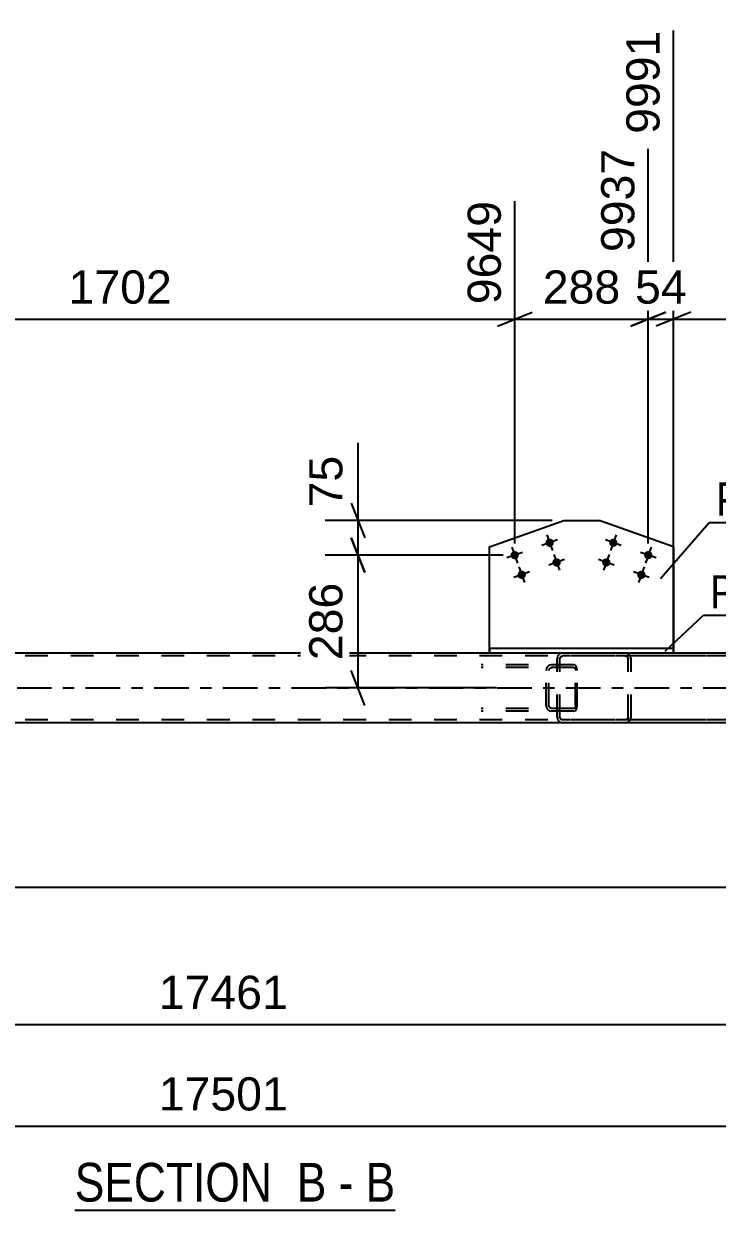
# Model space of a CAD drawing. Header units: millimetres. Extents: x -123 to 718, y -398 to 196.
# Drawn here: x 264.8 to 324.6, y -267.9 to -165.5 of the extents above; entities that cross this region are included whole.
import ezdxf

# ---------------------------------------------------------------- set-up
doc = ezdxf.new("R2010")
doc.units = ezdxf.units.MM
doc.linetypes.add('DXK_LINE_DOT2', pattern=[3.9198, 1.9599, -1.9599])
doc.linetypes.add('DXK_LINE_DOT3', pattern=[5.9187, 2.979, -0.9799, 0.9799, -0.9799])
doc.styles.add('Arial', font='ARIAL.TTF', dxfattribs={"height": 0.2})
doc.styles.add('Arial Narrow', font='ARIALN.TTF', dxfattribs={"height": 0.2})

# ---------------------------------------------------------------- blocks, each defined once
blk = doc.blocks.new('Unknown-318464438-17 - 2499')
at = {"color": 6, "linetype": 'Continuous'}
blk.add_line((269.18, -267.91), (296.83, -267.91), dxfattribs=at)
at = {"color": 0, "linetype": 'Continuous'}
for points in [[(287.29, -267.16), (287.29, -263.66), (269.18, -263.66), (269.18, -267.16)], [(290.89, -267.16), (290.89, -263.66), (288.34, -263.66), (288.34, -267.16)], [(293.22, -267.16), (293.22, -263.66), (291.94, -263.66), (291.94, -267.16)], [(296.83, -267.16), (296.83, -263.66), (294.27, -263.66), (294.27, -267.16)]]:
    blk.add_wipeout(points, dxfattribs=at)
at = {"color": 7, "linetype": 'Continuous', "style": 'Arial Narrow'}
for s, p in [('SECTION ', (269.18, -267.16)), ('B', (288.34, -267.16)), ('B', (294.27, -267.16)), ('-', (291.94, -267.16))]:
    blk.add_text(s, height=3.34, dxfattribs=at).set_placement(p)
blk = doc.blocks.new('Part-318464438-2513 - 2499')
at = {"color": 7, "linetype": 'DXK_LINE_DOT2'}
for p, q in [((311.3, -219.85), (311.1, -219.88)), ((311.2, -220.11), (311.3, -220.09)), ((323.65, -219.85), (311.3, -219.85)), ((323.65, -220.09), (311.3, -220.09)), ((316.86, -219.88), (316.66, -219.85)), ((316.66, -220.09), (316.76, -220.11)), ((310.83, -220.14), (310.79, -220.33)), ((310.79, -225.37), (310.79, -220.33)), ((311.04, -220.33), (311.06, -220.24)), ((311.04, -225.37), (311.04, -220.33)), ((311.06, -220.24), (311.12, -220.16)), ((311.12, -220.16), (311.2, -220.11)), ((316.76, -220.11), (316.84, -220.16)), ((316.84, -220.16), (316.9, -220.24)), ((316.9, -220.24), (316.92, -220.33)), ((316.92, -225.37), (316.92, -220.33)), ((317.17, -220.33), (317.13, -220.14)), ((317.17, -225.37), (317.17, -220.33)), ((310.79, -225.37), (310.83, -225.55)), ((311.06, -225.46), (311.04, -225.37)), ((311.12, -225.54), (311.06, -225.46)), ((311.1, -225.81), (311.3, -225.85)), ((311.2, -225.59), (311.12, -225.54)), ((311.3, -225.61), (311.2, -225.59)), ((323.65, -225.61), (311.3, -225.61)), ((323.65, -225.85), (311.3, -225.85)), ((316.76, -225.59), (316.66, -225.61)), ((316.66, -225.85), (316.86, -225.81)), ((316.84, -225.54), (316.76, -225.59)), ((316.9, -225.46), (316.84, -225.54)), ((316.92, -225.37), (316.9, -225.46)), ((317.13, -225.55), (317.17, -225.37))]:
    blk.add_line(p, q, dxfattribs=at)
for centre, start, end in [((311.28, -220.35), 110.7582, 155.6799), ((316.68, -220.35), 24.3201, 69.2418), ((311.28, -225.35), 204.3201, 249.2418), ((316.68, -225.35), 290.7582, 335.6799)]:
    blk.add_arc(centre, 0.496, start, end, dxfattribs=at)
blk = doc.blocks.new('Part-318464438-2606 - 2499')
at = {"color": 2, "linetype": 'Continuous'}
for p, q in [((320.83, -219.45), (304.97, -219.45)), ((304.97, -219.85), (304.97, -219.45)), ((320.83, -219.85), (304.97, -219.85)), ((320.83, -219.45), (320.83, -219.85)), ((320.83, -219.45), (320.83, -219.45)), ((320.83, -219.85), (320.83, -219.85))]:
    blk.add_line(p, q, dxfattribs=at)
at = {"color": 7, "linetype": 'DXK_LINE_DOT2'}
for p, q in [((304.97, -219.45), (304.97, -219.85)), ((320.83, -219.85), (320.83, -219.45))]:
    blk.add_line(p, q, dxfattribs=at)
blk = doc.blocks.new('Bolt-318464438-2741 - 2499')
at = {"linetype": 'Continuous'}
for points in [[(309.81, -210.43), (309.79, -210.36), (309.79, -210.29), (309.81, -210.21), (309.84, -210.14), (309.88, -210.08), (309.94, -210.03), (310, -209.99), (310.07, -209.97), (310.15, -209.96), (310.22, -209.97), (310.29, -209.99), (310.36, -210.02), (310.42, -210.07), (310.46, -210.13), (310.49, -210.2), (310.51, -210.28), (310.51, -210.35), (310.5, -210.43), (310.47, -210.49), (310.42, -210.56), (310.37, -210.61), (310.3, -210.65), (310.23, -210.67), (310.16, -210.68), (310.08, -210.67), (310.01, -210.65), (309.94, -210.61), (309.89, -210.56), (309.84, -210.5)], [(306.79, -211.5), (306.78, -211.43), (306.78, -211.36), (306.79, -211.28), (306.82, -211.21), (306.87, -211.15), (306.92, -211.1), (306.99, -211.06), (307.06, -211.04), (307.13, -211.03), (307.21, -211.04), (307.28, -211.06), (307.34, -211.09), (307.4, -211.14), (307.45, -211.2), (307.48, -211.27), (307.49, -211.35), (307.49, -211.42), (307.48, -211.5), (307.45, -211.56), (307.41, -211.63), (307.35, -211.68), (307.29, -211.72), (307.22, -211.74), (307.14, -211.75), (307.07, -211.74), (306.99, -211.72), (306.93, -211.68), (306.87, -211.63), (306.83, -211.57)], [(310.41, -212.13), (310.4, -212.06), (310.39, -211.98), (310.41, -211.91), (310.44, -211.84), (310.48, -211.78), (310.54, -211.73), (310.6, -211.69), (310.67, -211.66), (310.75, -211.66), (310.82, -211.66), (310.9, -211.68), (310.96, -211.72), (311.02, -211.77), (311.06, -211.83), (311.09, -211.9), (311.11, -211.97), (311.11, -212.05), (311.1, -212.12), (311.07, -212.19), (311.02, -212.25), (310.97, -212.3), (310.9, -212.34), (310.83, -212.37), (310.76, -212.38), (310.68, -212.37), (310.61, -212.35), (310.55, -212.31), (310.49, -212.26), (310.44, -212.2)], [(307.4, -213.2), (307.38, -213.13), (307.38, -213.05), (307.39, -212.98), (307.42, -212.91), (307.47, -212.85), (307.52, -212.8), (307.59, -212.76), (307.66, -212.73), (307.73, -212.73), (307.81, -212.73), (307.88, -212.75), (307.95, -212.79), (308, -212.84), (308.05, -212.9), (308.08, -212.97), (308.1, -213.04), (308.1, -213.12), (308.08, -213.19), (308.05, -213.26), (308.01, -213.32), (307.95, -213.37), (307.89, -213.41), (307.82, -213.44), (307.74, -213.44), (307.67, -213.44), (307.6, -213.42), (307.53, -213.38), (307.47, -213.33), (307.43, -213.27)]]:
    blk.add_hatch(color=1, dxfattribs=at).paths.add_polyline_path(points)
at = {"color": 1, "linetype": 'Continuous'}
for p, q in [((309.91, -209.64), (310.39, -211)), ((306.9, -210.71), (307.38, -212.07)), ((310.83, -210.08), (309.47, -210.56)), ((307.81, -211.15), (306.46, -211.63)), ((311.43, -211.77), (310.07, -212.26)), ((310.51, -211.34), (310.99, -212.69)), ((308.42, -212.84), (307.06, -213.33)), ((307.5, -212.41), (307.98, -213.76))]:
    blk.add_line(p, q, dxfattribs=at)
blk = doc.blocks.new('Part-318464438-2745 - 2499')
at = {"color": 7, "linetype": 'DXK_LINE_DOT2'}
for p, q in [((312.25, -220.85), (304.25, -220.85)), ((312.25, -221.09), (304.25, -221.09)), ((310.34, -220.85), (310.15, -220.88)), ((310.17, -221.16), (310.25, -221.11)), ((310.25, -221.11), (310.34, -221.09)), ((310.79, -221.09), (310.79, -220.85)), ((312.36, -220.88), (312.25, -220.85)), ((312.25, -221.09), (312.31, -221.11)), ((312.31, -221.11), (312.35, -221.16)), ((312.44, -220.99), (312.36, -220.88)), ((312.5, -221.14), (312.44, -220.99)), ((309.88, -221.14), (309.84, -221.33)), ((309.84, -224.37), (309.84, -221.33)), ((310.09, -221.33), (310.11, -221.24)), ((310.09, -224.37), (310.09, -221.33)), ((310.11, -221.24), (310.17, -221.16)), ((312.35, -221.16), (312.38, -221.24)), ((312.38, -221.24), (312.39, -221.33)), ((312.39, -224.37), (312.39, -221.33)), ((312.52, -221.33), (312.5, -221.14)), ((312.52, -224.37), (312.52, -221.33)), ((312.25, -224.61), (304.25, -224.61)), ((312.25, -224.85), (304.25, -224.85)), ((309.84, -224.37), (309.88, -224.55)), ((310.11, -224.46), (310.09, -224.37)), ((310.17, -224.54), (310.11, -224.46)), ((310.15, -224.81), (310.34, -224.85)), ((310.25, -224.59), (310.17, -224.54)), ((310.34, -224.61), (310.25, -224.59)), ((310.79, -224.85), (310.79, -224.61)), ((312.31, -224.59), (312.25, -224.61)), ((312.25, -224.85), (312.36, -224.81)), ((312.35, -224.54), (312.31, -224.59)), ((312.38, -224.46), (312.35, -224.54)), ((312.36, -224.81), (312.44, -224.71)), ((312.39, -224.37), (312.38, -224.46)), ((312.44, -224.71), (312.5, -224.55)), ((312.5, -224.55), (312.52, -224.37))]:
    blk.add_line(p, q, dxfattribs=at)
for centre, start, end in [((310.33, -221.34), 111.1514, 156.105), ((310.33, -224.35), 203.895, 248.8486)]:
    blk.add_arc(centre, 0.492, start, end, dxfattribs=at)
blk = doc.blocks.new('Part-318464438-2848 - 2499')
at = {"color": 7, "linetype": 'DXK_LINE_DOT2'}
for p, q in [((619.65, -220.09), (-43.57, -220.09)), ((619.65, -219.85), (-35.57, -219.85)), ((320.83, -219.85), (304.97, -219.85)), ((619.65, -225.61), (-43.57, -225.61))]:
    blk.add_line(p, q, dxfattribs=at)
at = {"color": 2, "linetype": 'Continuous'}
for p, q in [((304.97, -219.85), (239.06, -219.85)), ((390.11, -219.85), (320.83, -219.85)), ((480.17, -225.85), (230.77, -225.85))]:
    blk.add_line(p, q, dxfattribs=at)
at = {"color": 7, "linetype": 'DXK_LINE_DOT3'}
blk.add_line((-43.57, -222.85), (619.65, -222.85), dxfattribs=at)
blk = doc.blocks.new('Bolt-318464438-2901 - 2499')
at = {"linetype": 'Continuous'}
for points in [[(315.98, -210.44, -1), (315.31, -210.2, -1)], [(315.38, -212.14, -1), (314.7, -211.89, -1)], [(319, -211.51, -1), (318.32, -211.27, -1)], [(318.4, -213.21, -1), (317.72, -212.96, -1)]]:
    blk.add_hatch(color=1, dxfattribs=at).paths.add_polyline_path(points)
at = {"color": 1, "linetype": 'Continuous'}
for p, q in [((315.89, -209.64), (315.4, -211)), ((316.32, -210.56), (314.97, -210.08)), ((318.9, -210.71), (318.42, -212.07)), ((315.72, -212.26), (314.36, -211.77)), ((315.28, -211.34), (314.8, -212.69)), ((319.34, -211.63), (317.98, -211.15)), ((318.74, -213.33), (317.38, -212.84)), ((318.3, -212.41), (317.82, -213.76))]:
    blk.add_line(p, q, dxfattribs=at)
blk = doc.blocks.new('Part-318464438-2906 - 2499')
at = {"color": 2, "linetype": 'Continuous'}
for p, q in [((304.97, -210.67), (311.38, -208.4)), ((311.38, -208.4), (311.38, -208.4)), ((311.38, -208.4), (314.42, -208.4)), ((314.42, -208.4), (314.42, -208.4)), ((320.83, -210.67), (314.42, -208.4)), ((304.97, -210.67), (304.97, -210.67)), ((304.97, -219.45), (304.97, -210.67)), ((320.83, -210.67), (320.83, -210.67)), ((320.83, -210.67), (320.83, -219.45))]:
    blk.add_line(p, q, dxfattribs=at)
at = {"color": 7, "linetype": 'DXK_LINE_DOT2'}
for p, q in [((304.97, -219.45), (304.97, -210.67)), ((320.83, -219.45), (320.83, -210.67)), ((320.83, -219.45), (304.97, -219.45))]:
    blk.add_line(p, q, dxfattribs=at)
blk = doc.blocks.new('StraightDimension-318464438-3605 - 2499')
at = {"color": 7, "linetype": 'Continuous'}
for p, q in [((293.02, -209.89), (294.22, -212.89)), ((306.14, -211.39), (290.77, -211.39)), ((293.62, -222.85), (293.62, -211.39)), ((294.22, -224.35), (293.02, -221.35)), ((305.57, -222.85), (290.77, -222.85))]:
    blk.add_line(p, q, dxfattribs=at)
at = {"color": 0}
blk.add_wipeout([(292.87, -213.18), (288.67, -213.18), (288.67, -221.05), (292.87, -221.05)], dxfattribs=at)
at = {"color": 3, "style": 'Arial'}
blk.add_text('286', height=2.865, rotation=90.0002, dxfattribs=at).set_placement((292.27, -220.45))
blk = doc.blocks.new('StraightDimension-318464438-3595 - 2499')
at = {"color": 7, "linetype": 'Continuous'}
for p, q in [((293.62, -208.4), (293.62, -201.7)), ((293.62, -208.4), (293.62, -201.7)), ((293.02, -206.9), (294.22, -209.9)), ((310.38, -208.4), (290.77, -208.4)), ((293.62, -211.39), (293.62, -208.4)), ((294.22, -212.89), (293.02, -209.89)), ((306.14, -211.39), (290.77, -211.39))]:
    blk.add_line(p, q, dxfattribs=at)
at = {"color": 0}
blk.add_wipeout([(292.87, -202.23), (288.67, -202.23), (288.67, -207.87), (292.87, -207.87)], dxfattribs=at)
at = {"color": 3, "style": 'Arial'}
blk.add_text('75', height=2.865, rotation=90.0002, dxfattribs=at).set_placement((292.27, -207.27))
blk = doc.blocks.new('StraightDimension-318464438-3210 - 2499')
at = {"color": 7, "linetype": 'Continuous'}
for p, q in [((318.66, -210.39), (318.66, -176.34)), ((307.14, -210.39), (307.14, -180.84)), ((305.64, -191.64), (308.64, -190.44)), ((307.14, -191.04), (318.66, -191.04)), ((320.16, -190.44), (317.16, -191.64))]:
    blk.add_line(p, q, dxfattribs=at)
at = {"color": 0}
blk.add_wipeout([(316.83, -190.29), (316.83, -186.09), (308.96, -186.09), (308.96, -190.29)], dxfattribs=at)
at = {"color": 3, "style": 'Arial'}
blk.add_text('288', height=2.865, dxfattribs=at).set_placement((309.56, -189.69))
at = {"color": 0, "linetype": 'Continuous'}
blk.add_wipeout([(318.06, -175.74), (313.86, -175.74), (313.86, -185.84), (318.06, -185.84)], dxfattribs=at)
at = {"color": 3, "linetype": 'Continuous', "style": 'Arial'}
blk.add_text('9937', height=2.865, rotation=90.0002, dxfattribs=at).set_placement((317.46, -185.24))
blk = doc.blocks.new('StraightDimension-318464438-3226 - 2499')
at = {"color": 7, "linetype": 'Continuous'}
for p, q in [((320.83, -218.45), (320.83, -166.14)), ((392.27, -210.39), (392.27, -178.62)), ((322.33, -190.44), (319.33, -191.64)), ((320.83, -191.04), (392.27, -191.04)), ((390.77, -191.64), (393.77, -190.44))]:
    blk.add_line(p, q, dxfattribs=at)
at = {"color": 0}
blk.add_wipeout([(361.6, -190.29), (361.6, -186.09), (351.5, -186.09), (351.5, -190.29)], dxfattribs=at)
at = {"color": 3, "style": 'Arial'}
blk.add_text('1786', height=2.865, dxfattribs=at).set_placement((352.1, -189.69))
at = {"color": 0, "linetype": 'Continuous'}
blk.add_wipeout([(391.67, -178.02), (387.47, -178.02), (387.47, -190.34), (391.67, -190.34)], dxfattribs=at)
at = {"color": 3, "linetype": 'Continuous', "style": 'Arial'}
blk.add_text('11777', height=2.865, rotation=90.0002, dxfattribs=at).set_placement((391.07, -189.74))
blk = doc.blocks.new('StraightDimension-318464438-3091 - 2499')
at = {"color": 7, "linetype": 'Continuous'}
blk.add_line((225.57, -240.03), (480.97, -240.03), dxfattribs=at)
blk = doc.blocks.new('StraightDimension-318464438-3121 - 2499')
at = {"color": 7, "linetype": 'Continuous'}
blk.add_line((-56.47, -260.65), (620.45, -260.65), dxfattribs=at)
at = {"color": 0}
blk.add_wipeout([(288.15, -259.9), (288.15, -255.7), (275.83, -255.7), (275.83, -259.9)], dxfattribs=at)
at = {"color": 3, "style": 'Arial'}
blk.add_text('17501', height=2.865, dxfattribs=at).set_placement((276.43, -259.3))
blk = doc.blocks.new('StraightDimension-318464438-3203 - 2499')
at = {"color": 7, "linetype": 'Continuous'}
for p, q in [((239.06, -218.45), (239.06, -166.14)), ((307.14, -210.39), (307.14, -180.84)), ((240.56, -190.44), (237.56, -191.64)), ((239.06, -191.04), (307.14, -191.04)), ((305.64, -191.64), (308.64, -190.44))]:
    blk.add_line(p, q, dxfattribs=at)
at = {"color": 0}
blk.add_wipeout([(278.14, -190.29), (278.14, -186.09), (268.05, -186.09), (268.05, -190.29)], dxfattribs=at)
at = {"color": 3, "style": 'Arial'}
blk.add_text('1702', height=2.865, dxfattribs=at).set_placement((268.65, -189.69))
at = {"color": 0, "linetype": 'Continuous'}
blk.add_wipeout([(306.54, -180.24), (302.34, -180.24), (302.34, -190.34), (306.54, -190.34)], dxfattribs=at)
at = {"color": 3, "linetype": 'Continuous', "style": 'Arial'}
blk.add_text('9649', height=2.865, rotation=90.0002, dxfattribs=at).set_placement((305.94, -189.74))
blk = doc.blocks.new('StraightDimension-318464438-3219 - 2499')
at = {"color": 7, "linetype": 'Continuous'}
for p, q in [((320.83, -218.45), (320.83, -166.14)), ((318.66, -210.39), (318.66, -176.34)), ((317.16, -191.64), (320.16, -190.44)), ((318.66, -191.04), (320.83, -191.04)), ((322.33, -190.44), (319.33, -191.64))]:
    blk.add_line(p, q, dxfattribs=at)
at = {"color": 0, "linetype": 'Continuous'}
blk.add_wipeout([(320.23, -165.54), (316.03, -165.54), (316.03, -175.64), (320.23, -175.64)], dxfattribs=at)
at = {"color": 3, "linetype": 'Continuous', "style": 'Arial'}
blk.add_text('9991', height=2.865, rotation=90.0002, dxfattribs=at).set_placement((319.63, -175.04))
at = {"color": 0}
blk.add_wipeout([(322.57, -190.29), (322.57, -186.09), (316.92, -186.09), (316.92, -190.29)], dxfattribs=at)
at = {"color": 3, "style": 'Arial'}
blk.add_text('54', height=2.865, dxfattribs=at).set_placement((317.52, -189.69))
blk = doc.blocks.new('StraightDimension-318464438-3556 - 2499')
at = {"color": 7, "linetype": 'Continuous'}
blk.add_line((-55.67, -251.89), (619.65, -251.89), dxfattribs=at)
at = {"color": 0}
blk.add_wipeout([(288.15, -251.14), (288.15, -246.94), (275.83, -246.94), (275.83, -251.14)], dxfattribs=at)
at = {"color": 3, "style": 'Arial'}
blk.add_text('17461', height=2.865, dxfattribs=at).set_placement((276.43, -250.54))
blk = doc.blocks.new('Mark-318464438-2602 - 2499')
at = {"color": 30, "linetype": 'Continuous'}
for p, q in [((320.13, -219.68), (323.41, -216.58)), ((323.41, -216.58), (334.11, -216.58))]:
    blk.add_line(p, q, dxfattribs=at)
at = {"color": 0}
blk.add_wipeout([(333.51, -215.98), (333.51, -212.98), (324.01, -212.98), (324.01, -215.98)], dxfattribs=at)
blk.add_wipeout([(333.51, -215.98), (333.51, -212.98), (324.01, -212.98), (324.01, -215.98)], dxfattribs=at)
at = {"color": 3, "style": 'Arial Narrow'}
blk.add_text('PL197', height=2.863, dxfattribs=at).set_placement((324.01, -215.98))
blk = doc.blocks.new('Mark-318464438-2902 - 2499')
at = {"color": 30, "linetype": 'Continuous'}
for p, q in [((319.72, -213.4), (323.92, -208.58)), ((323.92, -208.58), (334.62, -208.58))]:
    blk.add_line(p, q, dxfattribs=at)
at = {"color": 0}
blk.add_wipeout([(334.02, -207.98), (334.02, -204.98), (324.52, -204.98), (324.52, -207.98)], dxfattribs=at)
blk.add_wipeout([(334.02, -207.98), (334.02, -204.98), (324.52, -204.98), (324.52, -207.98)], dxfattribs=at)
at = {"color": 3, "style": 'Arial Narrow'}
blk.add_text('PL196', height=2.863, dxfattribs=at).set_placement((324.52, -207.98))

msp = doc.modelspace()

# ---------------------------------------------------------------- block references
for name in ['Part-318464438-2906 - 2499', 'Bolt-318464438-2741 - 2499', 'Bolt-318464438-2901 - 2499', 'Part-318464438-2848 - 2499', 'Part-318464438-2606 - 2499', 'Part-318464438-2513 - 2499', 'Part-318464438-2745 - 2499', 'StraightDimension-318464438-3091 - 2499', 'Unknown-318464438-17 - 2499']:
    msp.add_blockref(name, (0, 0))

# ---------------------------------------------------------------- next in the draw order: block references
for name in ['StraightDimension-318464438-3605 - 2499', 'StraightDimension-318464438-3121 - 2499']:
    msp.add_blockref(name, (0, 0))

# ---------------------------------------------------------------- next in the draw order: block references
for name in ['StraightDimension-318464438-3595 - 2499', 'StraightDimension-318464438-3556 - 2499']:
    msp.add_blockref(name, (0, 0))

# ---------------------------------------------------------------- next in the draw order: block references
msp.add_blockref('StraightDimension-318464438-3210 - 2499', (0, 0))

# ---------------------------------------------------------------- next in the draw order: block references
for name in ['StraightDimension-318464438-3203 - 2499', 'StraightDimension-318464438-3226 - 2499']:
    msp.add_blockref(name, (0, 0))

# ---------------------------------------------------------------- next in the draw order: block references
msp.add_blockref('StraightDimension-318464438-3219 - 2499', (0, 0))

# ---------------------------------------------------------------- next in the draw order: block references
msp.add_blockref('Mark-318464438-2602 - 2499', (0, 0))

# ---------------------------------------------------------------- next in the draw order: block references
msp.add_blockref('Mark-318464438-2902 - 2499', (0, 0))

doc.saveas('drawing.dxf')
